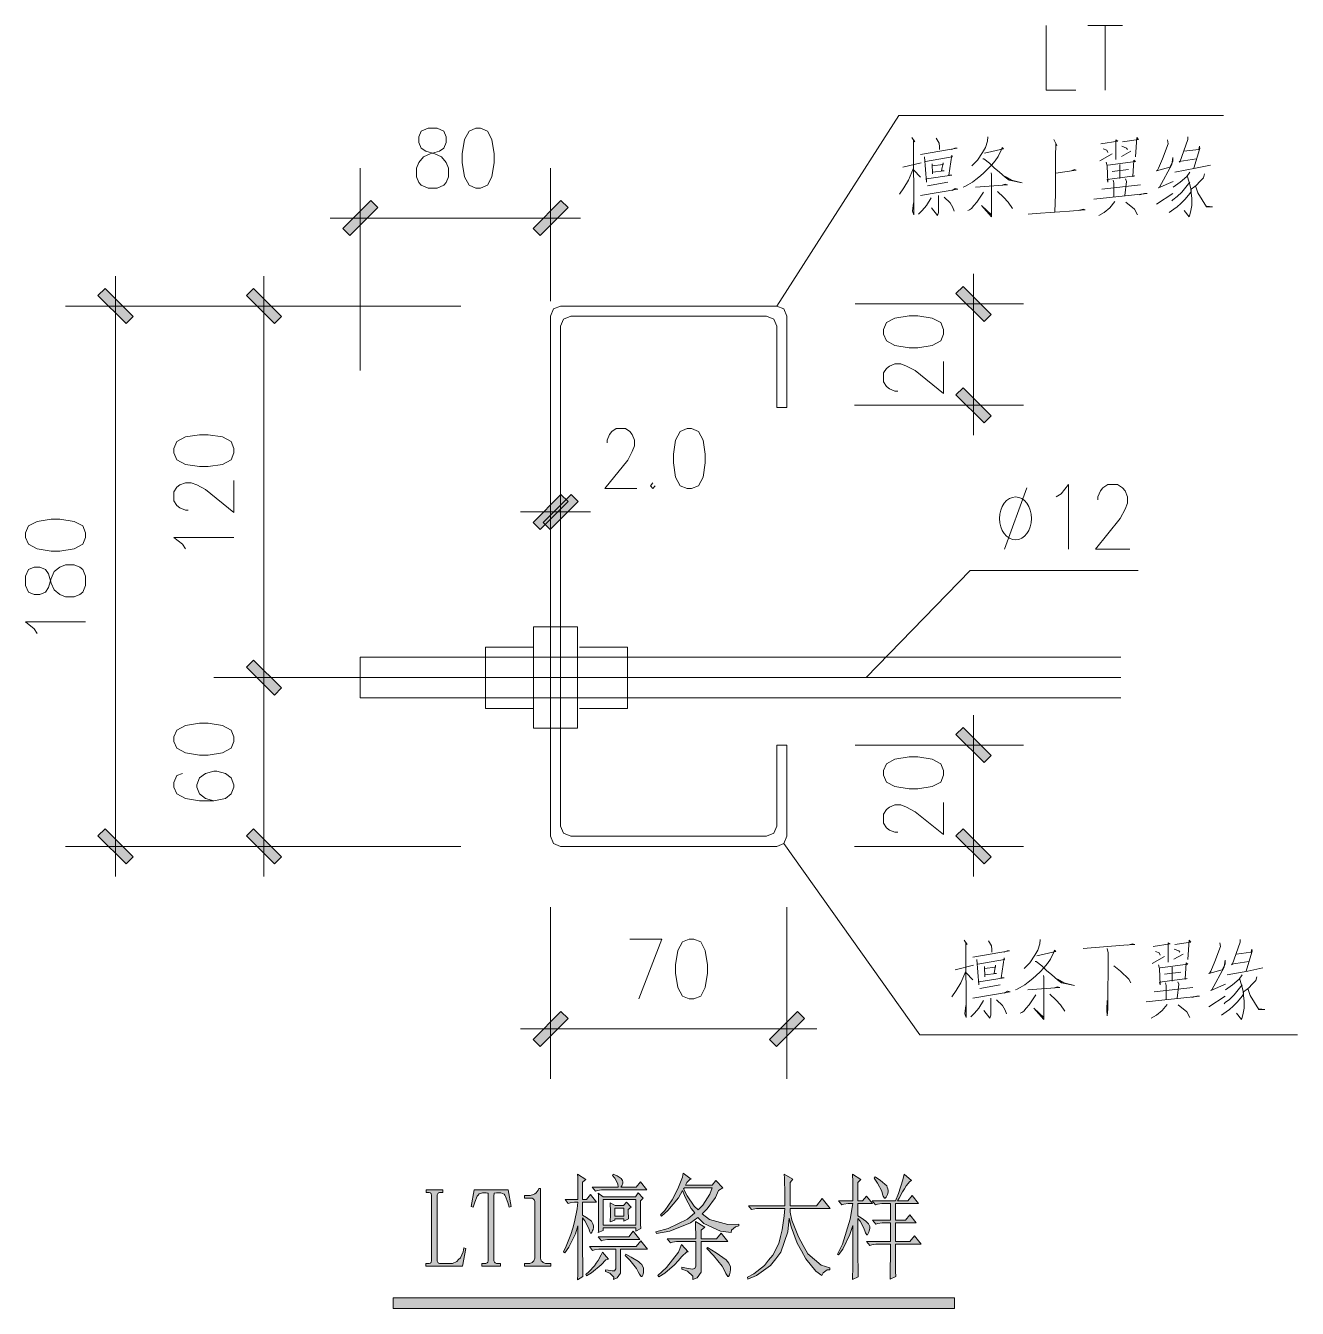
# Model space of a CAD drawing. Header units: millimetres. Extents: x 0 to 586, y 0 to 414.
# Drawn here: x 251.4 to 314.1, y 140.2 to 203.5 of the extents above; entities that cross this region are included whole.
import ezdxf

# ---------------------------------------------------------------- set-up
doc = ezdxf.new("R2010")
doc.units = ezdxf.units.MM

msp = doc.modelspace()

# ---------------------------------------------------------------- hatches: boundary and pattern name
h = msp.add_hatch(color=0)
h.dxf.hatch_style = 2
h.paths.add_polyline_path([(268.410972, 194.839167), (268.756694, 194.489917), (267.377333, 193.110556), (267.028083, 193.456278)])
h = msp.add_hatch(color=0)
h.dxf.hatch_style = 2
h.paths.add_polyline_path([(276.76475, 193.110556), (276.419028, 193.456278), (277.798389, 194.839167), (278.147639, 194.489917)])
h = msp.add_hatch(color=0)
h.dxf.hatch_style = 2
h.paths.add_polyline_path([(256.681111, 189.120639), (256.335389, 188.771389), (254.9525, 190.154278), (255.30175, 190.5)])
h = msp.add_hatch(color=0)
h.dxf.hatch_style = 2
h.paths.add_polyline_path([(264.004778, 189.120639), (263.655528, 188.771389), (262.276167, 190.154278), (262.621889, 190.5)])
h = msp.add_hatch(color=0)
h.dxf.hatch_style = 2
h.paths.add_polyline_path([(297.289361, 190.256583), (297.638611, 190.605833), (299.017972, 189.222944), (298.67225, 188.873694)])
h = msp.add_hatch(color=0)
h.dxf.hatch_style = 2
h.paths.add_polyline_path([(299.017972, 184.224083), (298.67225, 183.878361), (297.289361, 185.257722), (297.638611, 185.606972)])
h = msp.add_hatch(color=0)
h.dxf.hatch_style = 2
h.paths.add_polyline_path([(276.76475, 178.614917), (276.419028, 178.964167), (277.798389, 180.343528), (278.147639, 179.997806)])
h = msp.add_hatch(color=0)
h.dxf.hatch_style = 2
h.paths.add_polyline_path([(278.295806, 180.343528), (278.645056, 179.997806), (277.265694, 178.614917), (276.916444, 178.964167)])
h = msp.add_hatch(color=0)
h.dxf.hatch_style = 2
h.paths.add_polyline_path([(264.004778, 170.793833), (263.655528, 170.444583), (262.276167, 171.823944), (262.621889, 172.173194)])
h = msp.add_hatch(color=0)
h.dxf.hatch_style = 2
h.paths.add_polyline_path([(262.276167, 171.823944), (262.621889, 172.173194), (264.004778, 170.793833), (263.655528, 170.444583)])
h = msp.add_hatch(color=0)
h.dxf.hatch_style = 2
h.paths.add_polyline_path([(297.289361, 168.493722), (297.638611, 168.839444), (299.017972, 167.460083), (298.67225, 167.110833)])
h = msp.add_hatch(color=0)
h.dxf.hatch_style = 2
h.paths.add_polyline_path([(254.9525, 163.494861), (255.30175, 163.844111), (256.681111, 162.461222), (256.335389, 162.111972)])
h = msp.add_hatch(color=0)
h.dxf.hatch_style = 2
h.paths.add_polyline_path([(262.276167, 163.494861), (262.621889, 163.844111), (264.004778, 162.461222), (263.655528, 162.111972)])
h = msp.add_hatch(color=0)
h.dxf.hatch_style = 2
h.paths.add_polyline_path([(299.017972, 162.461222), (298.67225, 162.111972), (297.289361, 163.494861), (297.638611, 163.844111)])
h = msp.add_hatch(color=0)
h.dxf.hatch_style = 2
h.paths.add_polyline_path([(277.798389, 154.837694), (278.147639, 154.488444), (276.76475, 153.105556), (276.419028, 153.454806)])
h = msp.add_hatch(color=0)
h.dxf.hatch_style = 2
h.paths.add_polyline_path([(288.427583, 153.105556), (288.081861, 153.454806), (289.461222, 154.837694), (289.810472, 154.488444)])
h = msp.add_hatch(color=0)
h.dxf.hatch_style = 2
h.paths.add_polyline_path([(278.863778, 144.653), (278.863778, 143.428861), (278.870833, 141.986), (278.881417, 141.767278), (278.616833, 141.590889), (278.623889, 141.866056), (278.634472, 143.199556), (278.634472, 144.254361), (278.511, 143.869833), (278.182917, 143.210139), (277.981833, 142.934972), (277.928917, 142.977306), (278.059444, 143.252472), (278.285222, 143.838083), (278.376944, 144.145), (278.472194, 144.455444), (278.599194, 145.093972), (278.634472, 145.422056), (278.581556, 145.422056), (278.465139, 145.422056), (278.253472, 145.390306), (278.158222, 145.358556), (277.999472, 145.556111), (278.634472, 145.556111), (278.634472, 146.028833), (278.623889, 146.656778), (278.616833, 146.812), (279.022528, 146.547417), (278.863778, 146.413361), (278.863778, 145.556111), (279.057806, 145.556111), (279.251833, 145.799528), (279.551694, 145.422056), (278.863778, 145.422056), (278.863778, 144.783528), (279.064861, 144.674167), (279.30475, 144.497778), (279.340028, 144.43075), (279.375306, 144.36725), (279.410583, 144.254361), (279.410583, 144.212028), (279.410583, 144.180278), (279.382361, 144.085028), (279.357667, 144.025056), (279.329444, 143.965083), (279.294167, 143.905111), (279.258889, 143.905111), (279.205972, 143.993306), (279.181278, 144.077972), (279.128361, 144.222611), (278.969611, 144.508361)])
h = msp.add_hatch(color=0)
h.dxf.hatch_style = 2
h.paths.add_polyline_path([(279.340028, 146.169944), (280.624139, 146.169944), (280.599444, 146.325167), (280.458333, 146.614444), (280.341917, 146.744972), (280.377194, 146.812), (280.564167, 146.723806), (280.775833, 146.58975), (280.800528, 146.547417), (280.82875, 146.501556), (280.853444, 146.434528), (280.853444, 146.413361), (280.853444, 146.360444), (280.800528, 146.236972), (280.747611, 146.169944), (281.506083, 146.169944), (281.71775, 146.434528), (282.03525, 146.039417), (279.922111, 146.039417), (279.805694, 146.039417), (279.594028, 146.004139), (279.498778, 145.972389)])
h = msp.add_hatch(color=0)
h.paths.add_polyline_path([(283.799139, 145.997083), (283.594528, 145.644306), (283.075944, 145.016361), (282.758444, 144.741194), (282.705528, 144.808222), (282.917194, 145.016361), (283.287611, 145.538472), (283.446361, 145.852444), (283.605111, 146.166417), (283.799139, 146.667361), (283.834417, 146.854333), (284.218944, 146.568583), (284.148389, 146.547417), (284.007278, 146.392194), (283.94025, 146.261667), (285.259639, 146.261667), (285.436028, 146.505083), (285.788806, 146.131139), (285.577139, 145.997083), (285.418389, 145.665472), (285.012694, 145.093972), (284.76575, 144.854083), (285.129111, 144.578917), (286.03575, 144.324917), (286.582556, 144.346083), (286.582556, 144.257889), (286.406167, 144.215556), (286.212139, 144.04975), (286.1945, 143.926278), (285.665333, 144.003889), (284.846889, 144.377833), (284.554083, 144.677694), (284.19425, 144.402528), (283.171194, 144.003889), (282.5115, 143.883944), (282.476222, 143.972139), (283.083, 144.127361), (284.042556, 144.5895), (284.395333, 144.896417), (284.229528, 145.115139), (283.929667, 145.669)])
h.paths.add_polyline_path([(283.887333, 146.131139), (283.852056, 146.085278), (284.017861, 145.743083), (284.377694, 145.228028), (284.571722, 145.051639), (284.793972, 145.280944), (285.136167, 145.820694), (285.259639, 146.131139)])
h = msp.add_hatch(color=0)
h.dxf.hatch_style = 2
h.paths.add_polyline_path([(288.836806, 145.249194), (288.836806, 145.831278), (288.82975, 146.614444), (288.819167, 146.812), (289.2425, 146.568583), (289.101389, 146.392194), (289.101389, 145.249194), (290.406667, 145.249194), (290.688889, 145.601972), (291.076944, 145.115139), (289.101389, 145.115139), (289.101389, 144.93875), (289.189583, 144.533056), (289.510611, 143.711083), (289.746972, 143.298333), (289.979806, 142.885583), (290.635972, 142.328194), (291.059306, 142.183556), (291.059306, 142.095361), (290.92525, 142.084778), (290.731222, 141.943667), (290.67125, 141.809611), (290.378444, 142.031861), (289.8775, 142.635111), (289.665833, 143.023167), (289.454167, 143.407694), (289.154306, 144.212028), (289.066111, 144.631833), (288.9885, 143.958028), (288.653361, 142.963194), (288.395833, 142.635111), (288.141833, 142.310556), (287.453917, 141.809611), (287.023528, 141.633222), (287.005889, 141.721417), (287.312806, 141.887222), (287.834917, 142.307028), (288.043056, 142.561028), (288.254722, 142.8115), (288.551056, 143.397111), (288.635722, 143.728722), (288.720389, 144.056806), (288.819167, 144.751778), (288.836806, 145.115139), (287.446861, 145.115139), (287.199917, 145.072806), (287.058806, 145.249194)])
h = msp.add_hatch(color=0)
h.dxf.hatch_style = 2
h.paths.add_polyline_path([(292.44925, 142.846778), (292.44925, 142.691556), (292.459833, 142.141222), (292.466889, 141.746111), (292.184667, 141.615583), (292.19525, 142.264694), (292.202306, 143.594667), (292.202306, 144.279056), (292.054139, 143.838083), (291.701361, 143.111361), (291.500278, 142.825611), (291.447361, 142.867944), (291.694306, 143.354778), (292.071778, 144.596556), (292.202306, 145.355028), (292.078833, 145.355028), (291.965944, 145.355028), (291.754278, 145.323278), (291.659028, 145.291528), (291.500278, 145.489083), (292.202306, 145.489083), (292.202306, 145.76425), (292.19525, 146.427472), (292.184667, 146.812), (292.590361, 146.547417), (292.44925, 146.392194), (292.44925, 145.489083), (292.678556, 145.489083), (292.872583, 145.7325), (293.172444, 145.355028), (292.44925, 145.355028), (292.44925, 144.762361), (292.618583, 144.663583), (292.847889, 144.497778), (292.907861, 144.43075), (292.971361, 144.36725), (293.031333, 144.233194), (293.031333, 144.166167), (293.031333, 144.123833), (293.010167, 144.014472), (292.989, 143.947444), (292.964306, 143.880417), (292.9255, 143.816917), (292.907861, 143.816917), (292.883167, 143.816917), (292.819667, 143.915694), (292.784389, 144.014472), (292.724417, 144.180278), (292.555083, 144.487194), (292.44925, 144.628306)])
h = msp.add_hatch(color=0)
h.dxf.hatch_style = 2
h.paths.add_polyline_path([(294.301333, 143.354778), (294.301333, 142.804444), (294.308389, 142.010694), (294.318972, 141.767278), (294.03675, 141.63675), (294.043806, 142.031861), (294.054389, 142.889111), (294.054389, 143.354778), (293.454667, 143.354778), (293.341778, 143.354778), (293.130111, 143.3195), (293.031333, 143.28775), (292.872583, 143.485306), (294.054389, 143.485306), (294.054389, 144.409583), (293.754528, 144.409583), (293.641639, 144.409583), (293.429972, 144.377833), (293.331194, 144.342556), (293.172444, 144.543639), (294.054389, 144.543639), (294.054389, 145.355028), (293.736889, 145.355028), (293.624, 145.355028), (293.412333, 145.323278), (293.313556, 145.291528), (293.154806, 145.489083), (294.301333, 145.489083), (294.460083, 145.863028), (294.67175, 146.52625), (294.724667, 146.812), (295.095083, 146.501556), (295.006889, 146.448639), (294.8305, 146.236972), (294.742306, 146.085278), (294.654111, 145.930056), (294.484778, 145.633722), (294.407167, 145.489083), (294.918694, 145.489083), (295.130361, 145.753667), (295.447861, 145.355028), (294.301333, 145.355028), (294.301333, 144.543639), (294.795222, 144.543639), (295.006889, 144.808222), (295.324389, 144.409583), (294.301333, 144.409583), (294.301333, 143.485306), (295.006889, 143.485306), (295.236194, 143.771056), (295.571333, 143.354778)])
h = msp.add_hatch(color=0)
h.dxf.hatch_style = 2
h.paths.add_polyline_path([(293.260639, 146.614444), (293.295917, 146.677944), (293.571083, 146.490972), (293.870944, 146.233444), (293.895639, 146.162889), (293.920333, 146.088806), (293.948556, 145.997083), (293.948556, 145.972389), (293.948556, 145.919472), (293.913278, 145.803056), (293.878, 145.743083), (293.842722, 145.683111), (293.800389, 145.619611), (293.789806, 145.619611), (293.754528, 145.619611), (293.694556, 145.718389), (293.666333, 145.820694), (293.624, 145.972389), (293.419389, 146.371028)])
h = msp.add_hatch(color=0)
h.dxf.hatch_style = 2
h.paths.add_polyline_path([(271.688278, 142.582194), (271.688278, 142.539861), (271.709444, 142.472833), (271.734139, 142.451667), (271.755306, 142.426972), (271.81175, 142.405806), (271.847028, 142.405806), (272.323278, 142.405806), (272.44675, 142.405806), (272.658417, 142.501056), (272.746611, 142.592778), (272.834806, 142.688028), (272.965333, 142.980833), (273.011194, 143.178389), (273.099389, 143.136056), (272.940639, 142.27175), (271.127361, 142.27175), (271.127361, 142.405806), (271.250833, 142.405806), (271.293167, 142.405806), (271.356667, 142.426972), (271.374306, 142.451667), (271.391944, 142.472833), (271.409583, 142.539861), (271.409583, 142.582194), (271.409583, 145.7325), (271.409583, 145.774833), (271.391944, 145.841861), (271.374306, 145.863028), (271.356667, 145.887722), (271.293167, 145.908889), (271.250833, 145.908889), (271.145, 145.908889), (271.145, 146.042944), (271.9705, 146.042944), (271.9705, 145.908889), (271.847028, 145.908889), (271.81175, 145.908889), (271.755306, 145.887722), (271.734139, 145.863028), (271.709444, 145.841861), (271.688278, 145.774833), (271.688278, 145.7325)])
h = msp.add_hatch(color=0)
h.dxf.hatch_style = 2
h.paths.add_polyline_path([(274.806833, 142.27175), (273.893139, 142.27175), (273.893139, 142.405806), (274.051889, 142.405806), (274.094222, 142.405806), (274.157722, 142.4305), (274.175361, 142.451667), (274.193, 142.472833), (274.210639, 142.539861), (274.210639, 142.582194), (274.210639, 145.669), (274.210639, 145.757194), (274.200056, 145.855972), (274.193, 145.866556), (274.182417, 145.877139), (274.111861, 145.887722), (274.051889, 145.887722), (273.928417, 145.887722), (273.755556, 145.834806), (273.706167, 145.778361), (273.660306, 145.721917), (273.540361, 145.425583), (273.469806, 145.182167), (273.363972, 145.206861), (273.522722, 146.042944), (275.194889, 146.042944), (275.336, 145.206861), (275.247806, 145.182167), (275.17725, 145.415), (275.067889, 145.707806), (275.029083, 145.767778), (274.98675, 145.82775), (274.824472, 145.887722), (274.701, 145.887722), (274.612806, 145.887722), (274.517556, 145.877139), (274.506972, 145.866556), (274.499917, 145.855972), (274.489333, 145.746611), (274.489333, 145.647833), (274.489333, 142.582194), (274.489333, 142.539861), (274.514028, 142.472833), (274.535194, 142.451667), (274.556361, 142.4305), (274.612806, 142.405806), (274.648083, 142.405806), (274.806833, 142.405806)])
h = msp.add_hatch(color=0)
h.dxf.hatch_style = 2
h.paths.add_polyline_path([(276.782389, 146.106444), (276.782389, 142.758583), (276.782389, 142.670389), (276.824722, 142.539861), (276.870583, 142.494), (276.912917, 142.451667), (277.036389, 142.405806), (277.117528, 142.405806), (277.290389, 142.405806), (277.290389, 142.27175), (276.006278, 142.27175), (276.006278, 142.405806), (276.165028, 142.405806), (276.253222, 142.405806), (276.380222, 142.451667), (276.422556, 142.494), (276.461361, 142.539861), (276.500167, 142.670389), (276.500167, 142.758583), (276.500167, 145.422056), (276.500167, 145.467917), (276.479, 145.538472), (276.457833, 145.566694), (276.433139, 145.594917), (276.369639, 145.619611), (276.323778, 145.619611), (276.006278, 145.619611), (276.006278, 145.753667), (276.165028, 145.753667), (276.270861, 145.753667), (276.443722, 145.799528), (276.507222, 145.841861), (276.57425, 145.887722), (276.676556, 146.01825), (276.711833, 146.106444)])
h = msp.add_hatch(color=0)
h.paths.add_polyline_path([(279.639889, 145.866556), (279.886833, 145.690167), (281.470806, 145.690167), (281.611917, 145.887722), (281.858861, 145.623139), (281.71775, 145.492611), (281.71775, 145.030472), (281.728333, 144.346083), (281.735389, 144.123833), (281.488444, 143.993306), (281.488444, 144.169694), (279.886833, 144.169694), (279.886833, 144.035639), (279.639889, 143.926278), (279.646944, 144.003889), (279.657528, 144.476611), (279.657528, 144.87525), (279.657528, 145.270361), (279.646944, 145.767778)])
h.paths.add_polyline_path([(279.886833, 145.556111), (279.886833, 144.300222), (281.488444, 144.300222), (281.488444, 145.556111)])
h = msp.add_hatch(color=0)
h.paths.add_polyline_path([(281.118028, 145.069278), (281.118028, 144.928167), (281.128611, 144.695333), (281.135667, 144.607139), (280.906361, 144.497778), (280.906361, 144.607139), (280.44775, 144.607139), (280.44775, 144.540111), (280.218444, 144.451917), (280.229028, 144.529528), (280.236083, 144.755306), (280.236083, 144.903472), (280.236083, 145.051639), (280.229028, 145.302111), (280.218444, 145.400889), (280.465389, 145.266833), (280.888722, 145.266833), (281.029833, 145.422056), (281.259139, 145.178639)])
h.paths.add_polyline_path([(280.44775, 145.136306), (280.44775, 144.737667), (280.906361, 144.737667), (280.906361, 145.136306)])
h = msp.add_hatch(color=0)
h.dxf.hatch_style = 2
h.paths.add_polyline_path([(283.040667, 143.619361), (284.44825, 143.619361), (284.44825, 143.806333), (284.441194, 144.236722), (284.430611, 144.476611), (284.889222, 144.190861), (284.712833, 144.039167), (284.712833, 143.619361), (285.471306, 143.619361), (285.700611, 143.905111), (286.03575, 143.488833), (284.712833, 143.488833), (284.712833, 142.165917), (284.712833, 141.978944), (284.51175, 141.703778), (284.307139, 141.615583), (284.307139, 141.777861), (284.0355, 142.031861), (283.763861, 142.120056), (283.763861, 142.229417), (284.000222, 142.1765), (284.2895, 142.130639), (284.342417, 142.141222), (284.395333, 142.155333), (284.44825, 142.275278), (284.44825, 142.384639), (284.44825, 143.488833), (283.62275, 143.488833), (283.506333, 143.488833), (283.294667, 143.453556), (283.199417, 143.421806)])
h = msp.add_hatch(color=0)
h.dxf.hatch_style = 2
h.paths.add_polyline_path([(279.639889, 143.725194), (281.153306, 143.725194), (281.364972, 143.989778), (281.682472, 143.594667), (280.218444, 143.594667), (280.087917, 143.594667), (279.87625, 143.559389), (279.798639, 143.527639)])
h = msp.add_hatch(color=0)
h.dxf.hatch_style = 2
h.paths.add_polyline_path([(279.992667, 142.095361), (280.123194, 142.074194), (280.317222, 142.045972), (280.377194, 142.042444), (280.440694, 142.035389), (280.500667, 142.141222), (280.500667, 142.250583), (280.500667, 143.107833), (279.781, 143.107833), (279.664583, 143.107833), (279.452917, 143.076083), (279.357667, 143.044333), (279.198917, 143.241889), (281.506083, 143.241889), (281.735389, 143.527639), (282.070528, 143.107833), (280.729972, 143.107833), (280.729972, 142.074194), (280.729972, 141.918972), (280.564167, 141.689667), (280.394833, 141.612056), (280.405417, 141.721417), (280.200806, 141.918972), (279.992667, 142.007167)])
h = msp.add_hatch(color=0)
h.dxf.hatch_style = 2
h.paths.add_polyline_path([(283.746222, 143.333611), (284.077833, 142.980833), (284.007278, 142.97025), (283.763861, 142.748), (283.587472, 142.539861), (283.4005, 142.331722), (282.92425, 141.933083), (282.634972, 141.746111), (282.582056, 141.813139), (283.012444, 142.197667), (283.594528, 142.959667)])
h = msp.add_hatch(color=0)
h.dxf.hatch_style = 2
h.paths.add_polyline_path([(285.030333, 143.199556), (285.453667, 142.934972), (285.947556, 142.58925), (286.018111, 142.508111), (286.088667, 142.423444), (286.159222, 142.243528), (286.159222, 142.141222), (286.159222, 142.098889), (286.141583, 141.982472), (286.123944, 141.911917), (286.106306, 141.841361), (286.071028, 141.767278), (286.053389, 141.767278), (286.025167, 141.767278), (285.929917, 141.911917), (285.859361, 142.053028), (285.753528, 142.264694), (285.323139, 142.804444), (284.995056, 143.136056)])
h = msp.add_hatch(color=0)
h.dxf.hatch_style = 2
h.paths.add_polyline_path([(280.006778, 142.582194), (279.781, 142.338778), (279.30475, 141.943667), (279.057806, 141.788444), (279.022528, 141.855472), (279.188333, 142.007167), (279.449389, 142.292917), (279.541111, 142.426972), (279.632833, 142.5575), (279.788056, 142.822083), (279.851556, 142.956139), (280.147889, 142.624528)])
h = msp.add_hatch(color=0)
h.dxf.hatch_style = 2
h.paths.add_polyline_path([(280.994556, 142.867944), (281.269722, 142.723306), (281.626028, 142.504583), (281.710694, 142.426972), (281.791833, 142.349361), (281.8765, 142.172972), (281.8765, 142.074194), (281.8765, 142.042444), (281.862389, 141.947194), (281.851806, 141.887222), (281.837694, 141.82725), (281.805944, 141.767278), (281.788306, 141.767278), (281.753028, 141.767278), (281.664833, 141.876639), (281.611917, 141.986), (281.523722, 142.162389), (281.199167, 142.568083), (280.959278, 142.800917)])
h = msp.add_hatch(color=0)
h.dxf.hatch_style = 2
h.paths.add_polyline_path([(269.518694, 140.190361), (269.518694, 140.716), (297.218806, 140.716), (297.218806, 140.190361)])

# ---------------------------------------------------------------- linework, layer by layer
at = {"color": 0, "lineweight": 0}
for points in [[(301.741417, 203.468111), (301.741417, 200.282528), (303.198389, 200.282528)], [(303.801639, 203.468111), (305.502028, 203.468111)], [(304.651833, 203.468111), (304.651833, 200.282528)], [(288.445222, 189.635694), (294.474194, 199.037222)], [(294.474194, 199.037222), (310.486778, 199.037222)], [(295.11625, 197.954194), (295.264417, 197.735472), (295.190333, 197.798972), (295.215028, 194.133611), (295.140944, 194.320583), (295.190333, 194.72275)], [(296.308639, 197.922444), (296.456806, 197.671972), (296.4815, 197.488528), (296.4815, 197.361528)], [(298.693417, 197.174556), (299.638861, 197.393278), (299.564778, 197.456778), (299.511861, 197.333306), (299.363694, 197.019333), (299.215528, 196.804139), (299.042667, 196.585417), (298.866278, 196.398444), (298.668722, 196.215), (298.495861, 196.059778), (298.270083, 195.872806), (298.097222, 195.749333), (297.874972, 195.622333), (297.723278, 195.530611), (297.649194, 195.498861)], [(298.866278, 197.982417), (298.841583, 197.767222), (298.742806, 197.456778), (298.594639, 197.206306), (298.344167, 196.835889), (298.196, 196.680667), (298.072528, 196.553667)], [(302.122417, 197.858944), (302.270583, 197.5485), (302.221194, 197.64375), (302.1965, 196.991111), (302.1965, 195.156667), (302.171806, 194.288833)], [(304.433111, 197.64375), (305.27625, 197.767222), (305.177472, 197.827194), (305.177472, 196.864111)], [(305.473806, 197.51675), (305.699583, 197.425028), (305.748972, 197.361528)], [(305.502028, 197.735472), (306.295778, 197.858944), (306.221694, 197.954194), (306.147611, 196.991111)], [(307.735111, 197.827194), (307.759806, 197.64375), (307.488167, 196.895861), (307.290611, 196.430194), (307.237694, 196.338472), (307.188306, 196.306722), (307.833889, 196.493694), (307.985583, 196.772389), (307.985583, 196.959361), (307.960889, 196.740639), (307.936194, 196.617167), (307.34, 195.498861), (307.290611, 195.467111), (308.010278, 195.777556)], [(308.729944, 197.982417), (308.729944, 197.858944), (308.331306, 196.740639), (308.306611, 196.772389), (309.153278, 196.895861)], [(308.532389, 197.269806), (309.27675, 197.361528), (309.301444, 197.51675), (309.326139, 197.393278), (309.301444, 197.361528), (309.026278, 196.430194)], [(295.539583, 197.114583), (297.352861, 197.425028), (297.229389, 197.425028), (297.077694, 197.361528)], [(295.737139, 196.991111), (295.835917, 195.749333), (295.835917, 195.904556), (297.077694, 196.088), (296.929528, 196.088), (297.077694, 197.082833), (297.102389, 196.991111), (295.786528, 196.772389)], [(298.619333, 196.895861), (298.668722, 196.895861), (298.940361, 196.680667), (299.166139, 196.461944), (299.437778, 196.243222), (299.712944, 195.996278), (299.9105, 195.841056), (300.556083, 195.717583), (300.033972, 195.841056), (299.712944, 196.028028)], [(304.383722, 196.804139), (305.004611, 197.146333)], [(304.556583, 197.393278), (304.729444, 197.333306), (304.778833, 197.206306)], [(304.70475, 196.740639), (304.754139, 196.553667), (304.778833, 195.749333), (304.754139, 195.872806), (306.122917, 196.059778), (306.020611, 196.028028), (306.07, 196.835889), (306.147611, 196.772389), (304.778833, 196.585417)], [(305.449111, 197.019333), (305.921833, 197.269806)], [(267.892389, 186.453639), (267.892389, 196.43725)], [(277.283333, 189.879111), (277.283333, 196.43725)], [(295.190333, 196.430194), (294.943389, 195.841056), (294.717611, 195.467111), (294.495361, 195.156667)], [(295.564278, 196.708889), (294.668222, 196.493694)], [(295.215028, 196.338472), (295.539583, 195.996278)], [(296.111083, 196.648917), (296.135778, 196.1515), (296.135778, 196.243222), (296.707278, 196.306722), (296.580278, 196.306722), (296.657889, 196.708889), (296.657889, 196.617167), (296.111083, 196.553667)], [(299.017972, 196.215), (299.042667, 196.11975)], [(302.221194, 196.18325), (303.216028, 196.338472), (303.141944, 196.370222), (302.965556, 196.306722)], [(305.798361, 196.370222), (305.004611, 196.274972)], [(305.375028, 196.617167), (305.375028, 195.932778)], [(308.828722, 196.243222), (308.680556, 196.028028), (308.356, 195.749333), (308.010278, 195.498861)], [(308.084361, 196.243222), (309.103889, 196.430194), (309.84825, 196.585417)], [(295.885306, 195.562361), (296.880139, 195.749333)], [(298.245389, 195.498861), (299.836417, 195.622333), (299.712944, 195.654083), (299.564778, 195.594111)], [(299.042667, 196.11975), (299.042667, 194.038361), (298.54525, 194.599278), (299.042667, 194.133611)], [(304.4825, 195.407139), (306.394556, 195.622333)], [(305.054, 195.841056), (305.078694, 195.717583), (305.078694, 195.033194)], [(305.650194, 195.904556), (305.699583, 195.777556), (305.6255, 195.096694)], [(309.548389, 196.1515), (309.499, 195.964528), (309.326139, 195.777556), (309.153278, 195.594111), (309.079194, 195.530611), (308.902806, 195.407139), (308.902806, 195.283667), (308.828722, 195.188417), (308.606472, 194.909722), (308.380694, 194.691), (308.207833, 194.535778), (308.034972, 194.412306), (307.809194, 194.257083)], [(308.828722, 195.749333), (308.631167, 195.498861), (308.430083, 195.251917), (308.207833, 195.033194), (307.985583, 194.877972), (307.936194, 194.818)], [(308.70525, 196.059778), (308.804028, 195.749333), (308.878111, 195.438889), (308.902806, 195.220167), (308.9275, 194.941472), (308.9275, 194.599278), (308.878111, 194.348806), (308.828722, 194.133611), (308.804028, 194.038361), (308.557083, 194.348806)], [(309.103889, 195.562361), (309.227361, 195.220167), (309.647167, 194.535778), (309.947028, 194.535778), (309.647167, 194.567528)], [(296.061694, 194.973222), (295.835917, 194.599278), (295.613667, 194.348806), (295.440806, 194.165361)], [(295.539583, 195.096694), (297.377556, 195.407139), (297.254083, 195.438889), (297.102389, 195.343639)], [(296.432111, 195.096694), (296.432111, 194.257083), (296.382722, 194.101861), (296.086389, 194.475806)], [(296.707278, 195.001444), (297.003611, 194.72275), (297.127083, 194.504028), (297.204694, 194.320583)], [(298.644028, 195.251917), (298.319472, 194.7545), (298.171306, 194.599278), (298.047833, 194.444056), (297.949056, 194.380556), (297.874972, 194.348806)], [(299.339, 195.283667), (299.638861, 195.001444), (299.861111, 194.7545), (300.083361, 194.444056)], [(304.083861, 194.909722), (306.719111, 195.188417), (306.592111, 195.188417), (306.345167, 195.128444)], [(307.188306, 194.662778), (307.985583, 195.188417)], [(300.855944, 194.165361), (301.452139, 194.225333), (302.891472, 194.320583), (303.660528, 194.380556), (303.586444, 194.412306), (303.314806, 194.348806)], [(305.128083, 194.78625), (304.877611, 194.475806), (304.605972, 194.257083), (304.334333, 194.101861)], [(305.674889, 194.7545), (306.098222, 194.412306), (306.246389, 194.133611)], [(269.374056, 193.974861), (266.41425, 193.974861)], [(267.902972, 193.974861), (277.27275, 193.974861)], [(275.801667, 193.974861), (278.761472, 193.974861)], [(255.816806, 188.157556), (255.816806, 191.117361)], [(263.140472, 188.157556), (263.140472, 191.117361)], [(298.153667, 191.219667), (298.153667, 188.259861)], [(268.894278, 189.635694), (253.354417, 189.635694)], [(255.816806, 162.986861), (255.816806, 189.628639)], [(272.852444, 189.635694), (260.674556, 189.635694)], [(263.140472, 171.319472), (263.140472, 189.628639)], [(277.78075, 189.635694), (277.427972, 189.491056), (277.283333, 189.138278)], [(277.78075, 189.635694), (288.445222, 189.635694)], [(288.946167, 189.138278), (288.798, 189.491056), (288.445222, 189.635694)], [(292.311667, 189.738), (300.619583, 189.738)], [(298.153667, 189.748583), (298.153667, 189.759167)], [(298.153667, 184.742667), (298.153667, 189.738)], [(277.283333, 189.138278), (277.283333, 163.477222)], [(278.281694, 189.138278), (277.928917, 188.990111), (277.78075, 188.637333)], [(277.78075, 188.637333), (277.78075, 163.978167)], [(278.281694, 189.138278), (287.944278, 189.138278)], [(288.445222, 188.637333), (288.297056, 188.990111), (287.944278, 189.138278)], [(288.445222, 188.637333), (288.445222, 184.636833)], [(288.946167, 189.138278), (288.946167, 184.636833)], [(294.421278, 185.437639), (294.280167, 185.437639), (294.001472, 185.550528), (293.860361, 185.663417), (293.71925, 185.889194), (293.71925, 186.34075), (293.860361, 186.563), (294.001472, 186.675889), (294.280167, 186.788778), (294.562389, 186.788778), (294.844611, 186.675889), (295.267944, 186.450111), (296.675528, 185.32475), (296.675528, 186.901667)], [(298.153667, 183.261), (298.153667, 186.220806)], [(288.445222, 184.636833), (288.946167, 184.636833)], [(292.286972, 184.742667), (300.619583, 184.742667)], [(298.153667, 184.732083), (298.153667, 184.7215)], [(280.073806, 182.883528), (280.073806, 183.024639), (280.186694, 183.306861), (280.299583, 183.447972), (280.525361, 183.589083), (280.976917, 183.589083), (281.202694, 183.447972), (281.315583, 183.306861), (281.428472, 183.024639), (281.428472, 182.742417), (281.315583, 182.463722), (281.089806, 182.040389), (279.964444, 180.629278), (281.541361, 180.629278)], [(277.283333, 183.095194), (277.283333, 177.016833)], [(277.78075, 183.095194), (277.78075, 177.016833)], [(259.408083, 179.570944), (259.266972, 179.570944), (258.98475, 179.683833), (258.843639, 179.796722), (258.702528, 180.0225), (258.702528, 180.474056), (258.843639, 180.699833), (258.98475, 180.812722), (259.266972, 180.922083), (259.545667, 180.922083), (259.827889, 180.812722), (260.251222, 180.586944), (261.658806, 179.458056), (261.658806, 181.034972)], [(282.328056, 180.9115), (282.215167, 180.770389), (282.328056, 180.629278), (282.440944, 180.770389)], [(300.778333, 180.675139), (299.684722, 177.644778)], [(302.231778, 180.220056), (302.475194, 180.37175), (302.838556, 180.826833), (302.838556, 177.644778)], [(304.295528, 180.068361), (304.295528, 180.220056), (304.419, 180.523444), (304.538944, 180.675139), (304.782361, 180.826833), (305.265667, 180.826833), (305.509083, 180.675139), (305.632556, 180.523444), (305.7525, 180.220056), (305.7525, 179.916667), (305.632556, 179.613278), (305.389139, 179.158194), (304.175583, 177.644778), (305.872444, 177.644778)], [(275.801667, 179.479222), (278.761472, 179.479222)], [(279.258889, 179.479222), (276.302611, 179.479222)], [(277.27275, 179.479222), (277.262167, 179.479222)], [(277.78075, 179.479222), (277.283333, 179.479222)], [(277.791333, 179.479222), (277.801917, 179.479222)], [(259.266972, 177.655361), (259.125861, 177.881139), (258.702528, 178.219806), (261.658806, 178.219806)], [(292.851417, 171.308889), (297.991389, 176.582917)], [(297.991389, 176.582917), (306.281667, 176.582917)], [(251.946833, 173.489056), (251.805722, 173.714833), (251.382389, 174.0535), (254.338667, 174.0535)], [(276.44725, 173.806556), (278.613306, 173.806556)], [(276.44725, 168.811222), (276.44725, 173.806556)], [(278.613306, 168.811222), (278.613306, 173.806556)], [(263.140472, 169.83075), (263.140472, 172.787028)], [(263.140472, 172.787028), (263.140472, 169.83075)], [(274.069528, 172.808194), (276.44725, 172.808194)], [(274.069528, 169.774306), (274.069528, 172.808194)], [(281.086278, 172.808194), (278.708556, 172.808194)], [(281.086278, 169.774306), (281.086278, 172.808194)], [(267.892389, 172.30725), (305.424417, 172.30725)], [(267.892389, 170.310528), (267.892389, 172.30725)], [(269.751528, 171.308889), (260.674556, 171.308889)], [(262.964083, 171.308889), (260.674556, 171.308889)], [(263.140472, 162.986861), (263.140472, 171.298306)], [(267.892389, 171.308889), (305.424417, 171.308889)], [(267.892389, 170.310528), (305.424417, 170.310528)], [(274.069528, 169.774306), (276.44725, 169.774306)], [(281.086278, 169.774306), (278.708556, 169.774306)], [(298.153667, 169.456806), (298.153667, 166.497)], [(276.44725, 168.811222), (278.613306, 168.811222)], [(288.445222, 167.975139), (288.946167, 167.975139)], [(288.445222, 167.975139), (288.445222, 163.978167)], [(288.946167, 167.975139), (288.946167, 163.477222)], [(292.311667, 167.975139), (300.619583, 167.975139)], [(298.153667, 167.985722), (298.153667, 167.996306)], [(298.153667, 162.976278), (298.153667, 167.975139)], [(259.125861, 166.581667), (258.843639, 166.468778), (258.702528, 166.130111), (258.702528, 165.904333), (258.843639, 165.565667), (259.266972, 165.339889), (259.969, 165.227), (260.674556, 165.227), (261.239, 165.339889), (261.517694, 165.565667), (261.658806, 165.904333), (261.658806, 166.017222), (261.517694, 166.355889), (261.239, 166.581667), (260.815667, 166.691028), (260.674556, 166.691028), (260.251222, 166.581667), (259.969, 166.355889), (259.827889, 166.017222), (259.827889, 165.904333), (259.969, 165.565667), (260.251222, 165.339889), (260.674556, 165.227)], [(294.421278, 163.674778), (294.280167, 163.674778), (294.001472, 163.787667), (293.860361, 163.900556), (293.71925, 164.126333), (293.71925, 164.574361), (293.860361, 164.800139), (294.001472, 164.913028), (294.280167, 165.025917), (294.562389, 165.025917), (294.844611, 164.913028), (295.267944, 164.68725), (296.675528, 163.561889), (296.675528, 165.138806)], [(255.816806, 164.457944), (255.816806, 161.498139)], [(263.140472, 164.457944), (263.140472, 161.498139)], [(277.78075, 163.978167), (277.928917, 163.625389), (278.281694, 163.477222)], [(287.944278, 163.477222), (288.297056, 163.625389), (288.445222, 163.978167)], [(298.153667, 161.498139), (298.153667, 164.457944)], [(277.283333, 163.477222), (277.427972, 163.124444), (277.78075, 162.976278)], [(278.281694, 163.477222), (287.944278, 163.477222)], [(288.445222, 162.976278), (288.798, 163.124444), (288.946167, 163.477222)], [(268.894278, 162.976278), (253.354417, 162.976278)], [(272.852444, 162.976278), (260.674556, 162.976278)], [(277.78075, 162.976278), (288.445222, 162.976278)], [(288.798, 163.124444), (295.504306, 153.684111)], [(292.286972, 162.976278), (300.619583, 162.976278)], [(298.153667, 162.969222), (298.153667, 162.958639)], [(277.283333, 159.981194), (277.283333, 151.507472)], [(288.946167, 159.981194), (288.946167, 151.507472)], [(281.199167, 158.407806), (282.776083, 158.407806), (281.647194, 155.451528)], [(297.698583, 158.354889), (297.84675, 158.136167), (297.772667, 158.199667), (297.797361, 154.534306), (297.723278, 154.721278), (297.772667, 155.123444)], [(298.890972, 158.323139), (299.039139, 158.072667), (299.063833, 157.889222), (299.063833, 157.762222)], [(301.448611, 158.383111), (301.423917, 158.167917), (301.325139, 157.857472), (301.176972, 157.607), (300.930028, 157.236583), (300.778333, 157.081361), (300.654861, 156.957889)], [(307.015444, 158.044444), (307.858583, 158.167917), (307.759806, 158.227889), (307.759806, 157.268333)], [(308.084361, 158.136167), (308.878111, 158.259639), (308.804028, 158.354889), (308.729944, 157.391806)], [(310.317444, 158.227889), (310.342139, 158.044444), (310.0705, 157.296556), (309.872944, 156.830889), (309.823556, 156.739167), (309.770639, 156.707417), (310.41975, 156.894389), (310.567917, 157.173083), (310.567917, 157.360056), (310.543222, 157.141333), (310.518528, 157.017861), (309.922333, 155.899556), (309.872944, 155.867806), (310.592611, 156.17825)], [(311.312278, 158.383111), (311.312278, 158.259639), (310.913639, 157.141333), (310.888944, 157.173083), (311.735611, 157.296556)], [(298.121917, 157.515278), (299.935194, 157.825722), (299.811722, 157.825722), (299.660028, 157.762222)], [(301.27575, 157.578778), (302.221194, 157.793972), (302.147111, 157.857472), (302.097722, 157.734), (301.946028, 157.423556), (301.797861, 157.204833), (301.625, 156.986111), (301.448611, 156.799139), (301.251056, 156.615694), (301.078194, 156.460472), (300.852417, 156.2735), (300.679556, 156.150028), (300.457306, 156.023028), (300.305611, 155.931306), (300.231528, 155.899556)], [(303.56175, 157.949194), (305.572583, 158.104417), (306.119389, 158.136167), (305.995917, 158.167917), (305.773667, 158.104417)], [(304.754139, 157.949194), (304.803528, 157.734), (304.778833, 154.968222), (304.754139, 154.626028), (304.729444, 154.936472), (304.754139, 155.373917)], [(307.138917, 157.793972), (307.311778, 157.734), (307.361167, 157.607)], [(308.031444, 157.423556), (308.504167, 157.6705)], [(308.059667, 157.917444), (308.281917, 157.825722), (308.331306, 157.762222)], [(311.114722, 157.6705), (311.859083, 157.762222), (311.883778, 157.917444), (311.908472, 157.793972), (311.883778, 157.762222), (311.612139, 156.830889)], [(298.146611, 157.113111), (297.250556, 156.894389)], [(298.319472, 157.391806), (298.41825, 156.150028), (298.41825, 156.30525), (299.660028, 156.488694), (299.511861, 156.488694), (299.660028, 157.483528), (299.684722, 157.391806), (298.368861, 157.173083)], [(298.693417, 157.049611), (298.718111, 156.552194), (298.718111, 156.643917), (299.289611, 156.707417), (299.166139, 156.707417), (299.240222, 157.113111), (299.240222, 157.017861), (298.693417, 156.957889)], [(301.201667, 157.296556), (301.251056, 157.296556), (301.526222, 157.081361), (301.748472, 156.862639), (302.020111, 156.643917), (302.295278, 156.396972), (302.492833, 156.24175), (303.138417, 156.118278), (302.616306, 156.24175), (302.295278, 156.428722)], [(305.078694, 157.081361), (305.399722, 156.830889), (305.823056, 156.428722), (305.921833, 156.24175)], [(306.966056, 157.204833), (307.586944, 157.547028)], [(307.287083, 157.141333), (307.336472, 156.957889), (307.361167, 156.150028), (307.336472, 156.2735), (308.70525, 156.460472), (308.602944, 156.428722), (308.655861, 157.236583), (308.729944, 157.173083), (307.361167, 156.986111)], [(307.957361, 157.017861), (307.957361, 156.333472)], [(310.666694, 156.643917), (311.686222, 156.830889), (312.430583, 156.986111)], [(297.772667, 156.830889), (297.525722, 156.24175), (297.299944, 155.867806), (297.077694, 155.557361)], [(297.797361, 156.739167), (298.121917, 156.396972)], [(301.625, 156.520444), (301.625, 154.442583), (301.127583, 154.999972), (301.625, 154.534306)], [(301.600306, 156.615694), (301.625, 156.520444)], [(308.380694, 156.770917), (307.586944, 156.675667)], [(308.232528, 156.30525), (308.281917, 156.17825), (308.207833, 155.497389)], [(312.130722, 156.552194), (312.081333, 156.365222), (311.908472, 156.17825), (311.735611, 155.994806), (311.661528, 155.931306), (311.485139, 155.807833), (311.485139, 155.684361), (311.411056, 155.589111), (311.188806, 155.310417), (310.963028, 155.091694), (310.790167, 154.936472), (310.617306, 154.813), (310.391528, 154.657778)], [(311.411056, 156.643917), (311.262889, 156.428722), (310.938333, 156.150028), (310.592611, 155.899556)], [(311.287583, 156.460472), (311.386361, 156.150028), (311.460444, 155.839583), (311.485139, 155.620861), (311.509833, 155.342167), (311.509833, 154.999972), (311.460444, 154.753028), (311.411056, 154.534306), (311.386361, 154.442583), (311.139417, 154.753028)], [(298.121917, 155.497389), (299.959889, 155.807833), (299.836417, 155.839583), (299.684722, 155.744333)], [(298.467639, 155.963056), (299.462472, 156.150028)], [(300.827722, 155.899556), (302.41875, 156.023028), (302.295278, 156.054778), (302.147111, 155.994806)], [(301.921333, 155.684361), (302.221194, 155.402139), (302.443444, 155.155194), (302.665694, 154.84475)], [(307.064833, 155.807833), (308.976889, 156.023028)], [(307.636333, 156.24175), (307.661028, 156.118278), (307.661028, 155.433889)], [(311.411056, 156.150028), (311.2135, 155.899556), (311.015944, 155.652611), (310.790167, 155.433889), (310.567917, 155.278667), (310.518528, 155.218694)], [(311.686222, 155.963056), (311.809694, 155.620861), (312.233028, 154.936472), (312.529361, 154.936472), (312.233028, 154.968222)], [(298.644028, 155.373917), (298.41825, 154.999972), (298.196, 154.753028), (298.023139, 154.566056)], [(299.014444, 155.497389), (299.014444, 154.657778), (298.965056, 154.502556), (298.668722, 154.8765)], [(299.289611, 155.402139), (299.585944, 155.123444), (299.709417, 154.90825), (299.787028, 154.721278)], [(301.226361, 155.652611), (300.901806, 155.155194), (300.753639, 154.999972), (300.630167, 154.84475), (300.531389, 154.78125), (300.457306, 154.753028)], [(306.666194, 155.310417), (309.301444, 155.589111), (309.174444, 155.589111), (308.9275, 155.529139)], [(307.710417, 155.186944), (307.463472, 154.8765), (307.188306, 154.657778), (306.916667, 154.502556)], [(308.257222, 155.155194), (308.680556, 154.813), (308.828722, 154.534306)], [(309.770639, 155.063472), (310.567917, 155.589111)], [(278.761472, 153.973389), (275.801667, 153.973389)], [(277.290389, 153.973389), (288.935583, 153.973389)], [(287.4645, 153.973389), (290.424306, 153.973389)], [(295.504306, 153.684111), (314.1345, 153.684111)]]:
    msp.add_lwpolyline(points, dxfattribs=at)
for points in [[(271.236722, 198.409278), (270.898056, 198.268167), (270.785167, 197.989472), (270.785167, 197.70725), (270.898056, 197.425028), (271.123833, 197.283917), (271.575389, 197.142806), (271.910528, 197.001694), (272.136306, 196.719472), (272.249194, 196.43725), (272.249194, 196.017444), (272.136306, 195.735222), (272.023417, 195.594111), (271.68475, 195.453), (271.236722, 195.453), (270.898056, 195.594111), (270.785167, 195.735222), (270.672278, 196.017444), (270.672278, 196.43725), (270.785167, 196.719472), (271.010944, 197.001694), (271.349611, 197.142806), (271.797639, 197.283917), (272.023417, 197.425028), (272.136306, 197.70725), (272.136306, 197.989472), (272.023417, 198.268167), (271.68475, 198.409278)], [(273.600333, 198.409278), (273.265194, 198.268167), (273.039417, 197.848361), (272.926528, 197.142806), (272.926528, 196.719472), (273.039417, 196.017444), (273.265194, 195.594111), (273.600333, 195.453), (273.826111, 195.453), (274.164778, 195.594111), (274.390556, 196.017444), (274.503444, 196.719472), (274.503444, 197.142806), (274.390556, 197.848361), (274.164778, 198.268167), (273.826111, 198.409278)], [(268.410972, 194.839167), (268.756694, 194.489917), (267.377333, 193.110556), (267.028083, 193.456278)], [(276.76475, 193.110556), (276.419028, 193.456278), (277.798389, 194.839167), (278.147639, 194.489917)], [(256.681111, 189.120639), (256.335389, 188.771389), (254.9525, 190.154278), (255.30175, 190.5)], [(264.004778, 189.120639), (263.655528, 188.771389), (262.276167, 190.154278), (262.621889, 190.5)], [(297.289361, 190.256583), (297.638611, 190.605833), (299.017972, 189.222944), (298.67225, 188.873694)], [(293.71925, 188.252806), (293.860361, 187.917667), (294.280167, 187.691889), (294.985722, 187.579), (295.409056, 187.579), (296.111083, 187.691889), (296.534417, 187.917667), (296.675528, 188.252806), (296.675528, 188.478583), (296.534417, 188.81725), (296.111083, 189.043028), (295.409056, 189.155917), (294.985722, 189.155917), (294.280167, 189.043028), (293.860361, 188.81725), (293.71925, 188.478583)], [(299.017972, 184.224083), (298.67225, 183.878361), (297.289361, 185.257722), (297.638611, 185.606972)], [(284.017861, 183.589083), (283.682722, 183.447972), (283.456944, 183.024639), (283.344056, 182.322611), (283.344056, 181.899278), (283.456944, 181.193722), (283.682722, 180.770389), (284.017861, 180.629278), (284.243639, 180.629278), (284.582306, 180.770389), (284.808083, 181.193722), (284.920972, 181.899278), (284.920972, 182.322611), (284.808083, 183.024639), (284.582306, 183.447972), (284.243639, 183.589083)], [(258.702528, 182.389639), (258.843639, 182.050972), (259.266972, 181.825194), (259.969, 181.712306), (260.392333, 181.712306), (261.097889, 181.825194), (261.517694, 182.050972), (261.658806, 182.389639), (261.658806, 182.615417), (261.517694, 182.950556), (261.097889, 183.176333), (260.392333, 183.289222), (259.969, 183.289222), (259.266972, 183.176333), (258.843639, 182.950556), (258.702528, 182.615417)], [(276.76475, 178.614917), (276.419028, 178.964167), (277.798389, 180.343528), (278.147639, 179.997806)], [(278.295806, 180.343528), (278.645056, 179.997806), (277.265694, 178.614917), (276.916444, 178.964167)], [(251.382389, 178.223333), (251.5235, 177.884667), (251.946833, 177.658889), (252.648861, 177.546), (253.072194, 177.546), (253.77775, 177.658889), (254.197556, 177.884667), (254.338667, 178.223333), (254.338667, 178.449111), (254.197556, 178.787778), (253.77775, 179.010028), (253.072194, 179.122917), (252.648861, 179.122917), (251.946833, 179.010028), (251.5235, 178.787778), (251.382389, 178.449111)], [(251.382389, 175.856194), (251.5235, 175.517528), (251.805722, 175.404639), (252.084417, 175.404639), (252.366639, 175.517528), (252.50775, 175.743306), (252.648861, 176.194861), (252.789972, 176.533528), (253.072194, 176.759306), (253.354417, 176.872194), (253.77775, 176.872194), (254.056444, 176.759306), (254.197556, 176.646417), (254.338667, 176.30775), (254.338667, 175.856194), (254.197556, 175.517528), (254.056444, 175.404639), (253.77775, 175.29175), (253.354417, 175.29175), (253.072194, 175.404639), (252.789972, 175.630417), (252.648861, 175.969083), (252.50775, 176.420639), (252.366639, 176.646417), (252.084417, 176.759306), (251.805722, 176.759306), (251.5235, 176.646417), (251.382389, 176.30775)], [(264.004778, 170.793833), (263.655528, 170.444583), (262.276167, 171.823944), (262.621889, 172.173194)], [(262.276167, 171.823944), (262.621889, 172.173194), (264.004778, 170.793833), (263.655528, 170.444583)], [(258.702528, 168.158583), (258.843639, 167.819917), (259.266972, 167.594139), (259.969, 167.48125), (260.392333, 167.48125), (261.097889, 167.594139), (261.517694, 167.819917), (261.658806, 168.158583), (261.658806, 168.384361), (261.517694, 168.7195), (261.097889, 168.945278), (260.392333, 169.058167), (259.969, 169.058167), (259.266972, 168.945278), (258.843639, 168.7195), (258.702528, 168.384361)], [(297.289361, 168.493722), (297.638611, 168.839444), (299.017972, 167.460083), (298.67225, 167.110833)], [(293.71925, 166.489944), (293.860361, 166.154806), (294.280167, 165.929028), (294.985722, 165.816139), (295.409056, 165.816139), (296.111083, 165.929028), (296.534417, 166.154806), (296.675528, 166.489944), (296.675528, 166.715722), (296.534417, 167.054389), (296.111083, 167.280167), (295.409056, 167.393056), (294.985722, 167.393056), (294.280167, 167.280167), (293.860361, 167.054389), (293.71925, 166.715722)], [(254.9525, 163.494861), (255.30175, 163.844111), (256.681111, 162.461222), (256.335389, 162.111972)], [(262.276167, 163.494861), (262.621889, 163.844111), (264.004778, 162.461222), (263.655528, 162.111972)], [(299.017972, 162.461222), (298.67225, 162.111972), (297.289361, 163.494861), (297.638611, 163.844111)], [(284.127222, 158.407806), (283.788556, 158.266694), (283.562778, 157.843361), (283.449889, 157.141333), (283.449889, 156.718), (283.562778, 156.012444), (283.788556, 155.592639), (284.127222, 155.451528), (284.353, 155.451528), (284.691667, 155.592639), (284.917444, 156.012444), (285.030333, 156.718), (285.030333, 157.141333), (284.917444, 157.843361), (284.691667, 158.266694), (284.353, 158.407806)], [(277.798389, 154.837694), (278.147639, 154.488444), (276.76475, 153.105556), (276.419028, 153.454806)], [(288.427583, 153.105556), (288.081861, 153.454806), (289.461222, 154.837694), (289.810472, 154.488444)], [(278.863778, 144.653), (278.863778, 143.428861), (278.870833, 141.986), (278.881417, 141.767278), (278.616833, 141.590889), (278.623889, 141.866056), (278.634472, 143.199556), (278.634472, 144.254361), (278.511, 143.869833), (278.182917, 143.210139), (277.981833, 142.934972), (277.928917, 142.977306), (278.059444, 143.252472), (278.285222, 143.838083), (278.376944, 144.145), (278.472194, 144.455444), (278.599194, 145.093972), (278.634472, 145.422056), (278.581556, 145.422056), (278.465139, 145.422056), (278.253472, 145.390306), (278.158222, 145.358556), (277.999472, 145.556111), (278.634472, 145.556111), (278.634472, 146.028833), (278.623889, 146.656778), (278.616833, 146.812), (279.022528, 146.547417), (278.863778, 146.413361), (278.863778, 145.556111), (279.057806, 145.556111), (279.251833, 145.799528), (279.551694, 145.422056), (278.863778, 145.422056), (278.863778, 144.783528), (279.064861, 144.674167), (279.30475, 144.497778), (279.340028, 144.43075), (279.375306, 144.36725), (279.410583, 144.254361), (279.410583, 144.212028), (279.410583, 144.180278), (279.382361, 144.085028), (279.357667, 144.025056), (279.329444, 143.965083), (279.294167, 143.905111), (279.258889, 143.905111), (279.205972, 143.993306), (279.181278, 144.077972), (279.128361, 144.222611), (278.969611, 144.508361)], [(279.340028, 146.169944), (280.624139, 146.169944), (280.599444, 146.325167), (280.458333, 146.614444), (280.341917, 146.744972), (280.377194, 146.812), (280.564167, 146.723806), (280.775833, 146.58975), (280.800528, 146.547417), (280.82875, 146.501556), (280.853444, 146.434528), (280.853444, 146.413361), (280.853444, 146.360444), (280.800528, 146.236972), (280.747611, 146.169944), (281.506083, 146.169944), (281.71775, 146.434528), (282.03525, 146.039417), (279.922111, 146.039417), (279.805694, 146.039417), (279.594028, 146.004139), (279.498778, 145.972389)], [(283.799139, 145.997083), (283.594528, 145.644306), (283.075944, 145.016361), (282.758444, 144.741194), (282.705528, 144.808222), (282.917194, 145.016361), (283.287611, 145.538472), (283.446361, 145.852444), (283.605111, 146.166417), (283.799139, 146.667361), (283.834417, 146.854333), (284.218944, 146.568583), (284.148389, 146.547417), (284.007278, 146.392194), (283.94025, 146.261667), (285.259639, 146.261667), (285.436028, 146.505083), (285.788806, 146.131139), (285.577139, 145.997083), (285.418389, 145.665472), (285.012694, 145.093972), (284.76575, 144.854083), (285.129111, 144.578917), (286.03575, 144.324917), (286.582556, 144.346083), (286.582556, 144.257889), (286.406167, 144.215556), (286.212139, 144.04975), (286.1945, 143.926278), (285.665333, 144.003889), (284.846889, 144.377833), (284.554083, 144.677694), (284.19425, 144.402528), (283.171194, 144.003889), (282.5115, 143.883944), (282.476222, 143.972139), (283.083, 144.127361), (284.042556, 144.5895), (284.395333, 144.896417), (284.229528, 145.115139), (283.929667, 145.669)], [(288.836806, 145.249194), (288.836806, 145.831278), (288.82975, 146.614444), (288.819167, 146.812), (289.2425, 146.568583), (289.101389, 146.392194), (289.101389, 145.249194), (290.406667, 145.249194), (290.688889, 145.601972), (291.076944, 145.115139), (289.101389, 145.115139), (289.101389, 144.93875), (289.189583, 144.533056), (289.510611, 143.711083), (289.746972, 143.298333), (289.979806, 142.885583), (290.635972, 142.328194), (291.059306, 142.183556), (291.059306, 142.095361), (290.92525, 142.084778), (290.731222, 141.943667), (290.67125, 141.809611), (290.378444, 142.031861), (289.8775, 142.635111), (289.665833, 143.023167), (289.454167, 143.407694), (289.154306, 144.212028), (289.066111, 144.631833), (288.9885, 143.958028), (288.653361, 142.963194), (288.395833, 142.635111), (288.141833, 142.310556), (287.453917, 141.809611), (287.023528, 141.633222), (287.005889, 141.721417), (287.312806, 141.887222), (287.834917, 142.307028), (288.043056, 142.561028), (288.254722, 142.8115), (288.551056, 143.397111), (288.635722, 143.728722), (288.720389, 144.056806), (288.819167, 144.751778), (288.836806, 145.115139), (287.446861, 145.115139), (287.199917, 145.072806), (287.058806, 145.249194)], [(292.44925, 142.846778), (292.44925, 142.691556), (292.459833, 142.141222), (292.466889, 141.746111), (292.184667, 141.615583), (292.19525, 142.264694), (292.202306, 143.594667), (292.202306, 144.279056), (292.054139, 143.838083), (291.701361, 143.111361), (291.500278, 142.825611), (291.447361, 142.867944), (291.694306, 143.354778), (292.071778, 144.596556), (292.202306, 145.355028), (292.078833, 145.355028), (291.965944, 145.355028), (291.754278, 145.323278), (291.659028, 145.291528), (291.500278, 145.489083), (292.202306, 145.489083), (292.202306, 145.76425), (292.19525, 146.427472), (292.184667, 146.812), (292.590361, 146.547417), (292.44925, 146.392194), (292.44925, 145.489083), (292.678556, 145.489083), (292.872583, 145.7325), (293.172444, 145.355028), (292.44925, 145.355028), (292.44925, 144.762361), (292.618583, 144.663583), (292.847889, 144.497778), (292.907861, 144.43075), (292.971361, 144.36725), (293.031333, 144.233194), (293.031333, 144.166167), (293.031333, 144.123833), (293.010167, 144.014472), (292.989, 143.947444), (292.964306, 143.880417), (292.9255, 143.816917), (292.907861, 143.816917), (292.883167, 143.816917), (292.819667, 143.915694), (292.784389, 144.014472), (292.724417, 144.180278), (292.555083, 144.487194), (292.44925, 144.628306)], [(294.301333, 143.354778), (294.301333, 142.804444), (294.308389, 142.010694), (294.318972, 141.767278), (294.03675, 141.63675), (294.043806, 142.031861), (294.054389, 142.889111), (294.054389, 143.354778), (293.454667, 143.354778), (293.341778, 143.354778), (293.130111, 143.3195), (293.031333, 143.28775), (292.872583, 143.485306), (294.054389, 143.485306), (294.054389, 144.409583), (293.754528, 144.409583), (293.641639, 144.409583), (293.429972, 144.377833), (293.331194, 144.342556), (293.172444, 144.543639), (294.054389, 144.543639), (294.054389, 145.355028), (293.736889, 145.355028), (293.624, 145.355028), (293.412333, 145.323278), (293.313556, 145.291528), (293.154806, 145.489083), (294.301333, 145.489083), (294.460083, 145.863028), (294.67175, 146.52625), (294.724667, 146.812), (295.095083, 146.501556), (295.006889, 146.448639), (294.8305, 146.236972), (294.742306, 146.085278), (294.654111, 145.930056), (294.484778, 145.633722), (294.407167, 145.489083), (294.918694, 145.489083), (295.130361, 145.753667), (295.447861, 145.355028), (294.301333, 145.355028), (294.301333, 144.543639), (294.795222, 144.543639), (295.006889, 144.808222), (295.324389, 144.409583), (294.301333, 144.409583), (294.301333, 143.485306), (295.006889, 143.485306), (295.236194, 143.771056), (295.571333, 143.354778)], [(293.260639, 146.614444), (293.295917, 146.677944), (293.571083, 146.490972), (293.870944, 146.233444), (293.895639, 146.162889), (293.920333, 146.088806), (293.948556, 145.997083), (293.948556, 145.972389), (293.948556, 145.919472), (293.913278, 145.803056), (293.878, 145.743083), (293.842722, 145.683111), (293.800389, 145.619611), (293.789806, 145.619611), (293.754528, 145.619611), (293.694556, 145.718389), (293.666333, 145.820694), (293.624, 145.972389), (293.419389, 146.371028)], [(271.688278, 142.582194), (271.688278, 142.539861), (271.709444, 142.472833), (271.734139, 142.451667), (271.755306, 142.426972), (271.81175, 142.405806), (271.847028, 142.405806), (272.323278, 142.405806), (272.44675, 142.405806), (272.658417, 142.501056), (272.746611, 142.592778), (272.834806, 142.688028), (272.965333, 142.980833), (273.011194, 143.178389), (273.099389, 143.136056), (272.940639, 142.27175), (271.127361, 142.27175), (271.127361, 142.405806), (271.250833, 142.405806), (271.293167, 142.405806), (271.356667, 142.426972), (271.374306, 142.451667), (271.391944, 142.472833), (271.409583, 142.539861), (271.409583, 142.582194), (271.409583, 145.7325), (271.409583, 145.774833), (271.391944, 145.841861), (271.374306, 145.863028), (271.356667, 145.887722), (271.293167, 145.908889), (271.250833, 145.908889), (271.145, 145.908889), (271.145, 146.042944), (271.9705, 146.042944), (271.9705, 145.908889), (271.847028, 145.908889), (271.81175, 145.908889), (271.755306, 145.887722), (271.734139, 145.863028), (271.709444, 145.841861), (271.688278, 145.774833), (271.688278, 145.7325)], [(274.806833, 142.27175), (273.893139, 142.27175), (273.893139, 142.405806), (274.051889, 142.405806), (274.094222, 142.405806), (274.157722, 142.4305), (274.175361, 142.451667), (274.193, 142.472833), (274.210639, 142.539861), (274.210639, 142.582194), (274.210639, 145.669), (274.210639, 145.757194), (274.200056, 145.855972), (274.193, 145.866556), (274.182417, 145.877139), (274.111861, 145.887722), (274.051889, 145.887722), (273.928417, 145.887722), (273.755556, 145.834806), (273.706167, 145.778361), (273.660306, 145.721917), (273.540361, 145.425583), (273.469806, 145.182167), (273.363972, 145.206861), (273.522722, 146.042944), (275.194889, 146.042944), (275.336, 145.206861), (275.247806, 145.182167), (275.17725, 145.415), (275.067889, 145.707806), (275.029083, 145.767778), (274.98675, 145.82775), (274.824472, 145.887722), (274.701, 145.887722), (274.612806, 145.887722), (274.517556, 145.877139), (274.506972, 145.866556), (274.499917, 145.855972), (274.489333, 145.746611), (274.489333, 145.647833), (274.489333, 142.582194), (274.489333, 142.539861), (274.514028, 142.472833), (274.535194, 142.451667), (274.556361, 142.4305), (274.612806, 142.405806), (274.648083, 142.405806), (274.806833, 142.405806)], [(276.782389, 146.106444), (276.782389, 142.758583), (276.782389, 142.670389), (276.824722, 142.539861), (276.870583, 142.494), (276.912917, 142.451667), (277.036389, 142.405806), (277.117528, 142.405806), (277.290389, 142.405806), (277.290389, 142.27175), (276.006278, 142.27175), (276.006278, 142.405806), (276.165028, 142.405806), (276.253222, 142.405806), (276.380222, 142.451667), (276.422556, 142.494), (276.461361, 142.539861), (276.500167, 142.670389), (276.500167, 142.758583), (276.500167, 145.422056), (276.500167, 145.467917), (276.479, 145.538472), (276.457833, 145.566694), (276.433139, 145.594917), (276.369639, 145.619611), (276.323778, 145.619611), (276.006278, 145.619611), (276.006278, 145.753667), (276.165028, 145.753667), (276.270861, 145.753667), (276.443722, 145.799528), (276.507222, 145.841861), (276.57425, 145.887722), (276.676556, 146.01825), (276.711833, 146.106444)], [(279.639889, 145.866556), (279.886833, 145.690167), (281.470806, 145.690167), (281.611917, 145.887722), (281.858861, 145.623139), (281.71775, 145.492611), (281.71775, 145.030472), (281.728333, 144.346083), (281.735389, 144.123833), (281.488444, 143.993306), (281.488444, 144.169694), (279.886833, 144.169694), (279.886833, 144.035639), (279.639889, 143.926278), (279.646944, 144.003889), (279.657528, 144.476611), (279.657528, 144.87525), (279.657528, 145.270361), (279.646944, 145.767778)], [(279.886833, 145.556111), (279.886833, 144.300222), (281.488444, 144.300222), (281.488444, 145.556111)], [(283.887333, 146.131139), (283.852056, 146.085278), (284.017861, 145.743083), (284.377694, 145.228028), (284.571722, 145.051639), (284.793972, 145.280944), (285.136167, 145.820694), (285.259639, 146.131139)], [(281.118028, 145.069278), (281.118028, 144.928167), (281.128611, 144.695333), (281.135667, 144.607139), (280.906361, 144.497778), (280.906361, 144.607139), (280.44775, 144.607139), (280.44775, 144.540111), (280.218444, 144.451917), (280.229028, 144.529528), (280.236083, 144.755306), (280.236083, 144.903472), (280.236083, 145.051639), (280.229028, 145.302111), (280.218444, 145.400889), (280.465389, 145.266833), (280.888722, 145.266833), (281.029833, 145.422056), (281.259139, 145.178639)], [(280.44775, 145.136306), (280.44775, 144.737667), (280.906361, 144.737667), (280.906361, 145.136306)], [(283.040667, 143.619361), (284.44825, 143.619361), (284.44825, 143.806333), (284.441194, 144.236722), (284.430611, 144.476611), (284.889222, 144.190861), (284.712833, 144.039167), (284.712833, 143.619361), (285.471306, 143.619361), (285.700611, 143.905111), (286.03575, 143.488833), (284.712833, 143.488833), (284.712833, 142.165917), (284.712833, 141.978944), (284.51175, 141.703778), (284.307139, 141.615583), (284.307139, 141.777861), (284.0355, 142.031861), (283.763861, 142.120056), (283.763861, 142.229417), (284.000222, 142.1765), (284.2895, 142.130639), (284.342417, 142.141222), (284.395333, 142.155333), (284.44825, 142.275278), (284.44825, 142.384639), (284.44825, 143.488833), (283.62275, 143.488833), (283.506333, 143.488833), (283.294667, 143.453556), (283.199417, 143.421806)], [(279.639889, 143.725194), (281.153306, 143.725194), (281.364972, 143.989778), (281.682472, 143.594667), (280.218444, 143.594667), (280.087917, 143.594667), (279.87625, 143.559389), (279.798639, 143.527639)], [(279.992667, 142.095361), (280.123194, 142.074194), (280.317222, 142.045972), (280.377194, 142.042444), (280.440694, 142.035389), (280.500667, 142.141222), (280.500667, 142.250583), (280.500667, 143.107833), (279.781, 143.107833), (279.664583, 143.107833), (279.452917, 143.076083), (279.357667, 143.044333), (279.198917, 143.241889), (281.506083, 143.241889), (281.735389, 143.527639), (282.070528, 143.107833), (280.729972, 143.107833), (280.729972, 142.074194), (280.729972, 141.918972), (280.564167, 141.689667), (280.394833, 141.612056), (280.405417, 141.721417), (280.200806, 141.918972), (279.992667, 142.007167)], [(283.746222, 143.333611), (284.077833, 142.980833), (284.007278, 142.97025), (283.763861, 142.748), (283.587472, 142.539861), (283.4005, 142.331722), (282.92425, 141.933083), (282.634972, 141.746111), (282.582056, 141.813139), (283.012444, 142.197667), (283.594528, 142.959667)], [(285.030333, 143.199556), (285.453667, 142.934972), (285.947556, 142.58925), (286.018111, 142.508111), (286.088667, 142.423444), (286.159222, 142.243528), (286.159222, 142.141222), (286.159222, 142.098889), (286.141583, 141.982472), (286.123944, 141.911917), (286.106306, 141.841361), (286.071028, 141.767278), (286.053389, 141.767278), (286.025167, 141.767278), (285.929917, 141.911917), (285.859361, 142.053028), (285.753528, 142.264694), (285.323139, 142.804444), (284.995056, 143.136056)], [(280.006778, 142.582194), (279.781, 142.338778), (279.30475, 141.943667), (279.057806, 141.788444), (279.022528, 141.855472), (279.188333, 142.007167), (279.449389, 142.292917), (279.541111, 142.426972), (279.632833, 142.5575), (279.788056, 142.822083), (279.851556, 142.956139), (280.147889, 142.624528)], [(280.994556, 142.867944), (281.269722, 142.723306), (281.626028, 142.504583), (281.710694, 142.426972), (281.791833, 142.349361), (281.8765, 142.172972), (281.8765, 142.074194), (281.8765, 142.042444), (281.862389, 141.947194), (281.851806, 141.887222), (281.837694, 141.82725), (281.805944, 141.767278), (281.788306, 141.767278), (281.753028, 141.767278), (281.664833, 141.876639), (281.611917, 141.986), (281.523722, 142.162389), (281.199167, 142.568083), (280.959278, 142.800917)], [(269.518694, 140.190361), (269.518694, 140.716), (297.218806, 140.716), (297.218806, 140.190361)]]:
    msp.add_lwpolyline(points, close=True, dxfattribs=at)
msp.add_ellipse((300.229764, 179.158194), major_axis=(0, 1.061861), ratio=0.742525, start_param=0, end_param=6.283185, dxfattribs=at)

doc.saveas('drawing.dxf')
